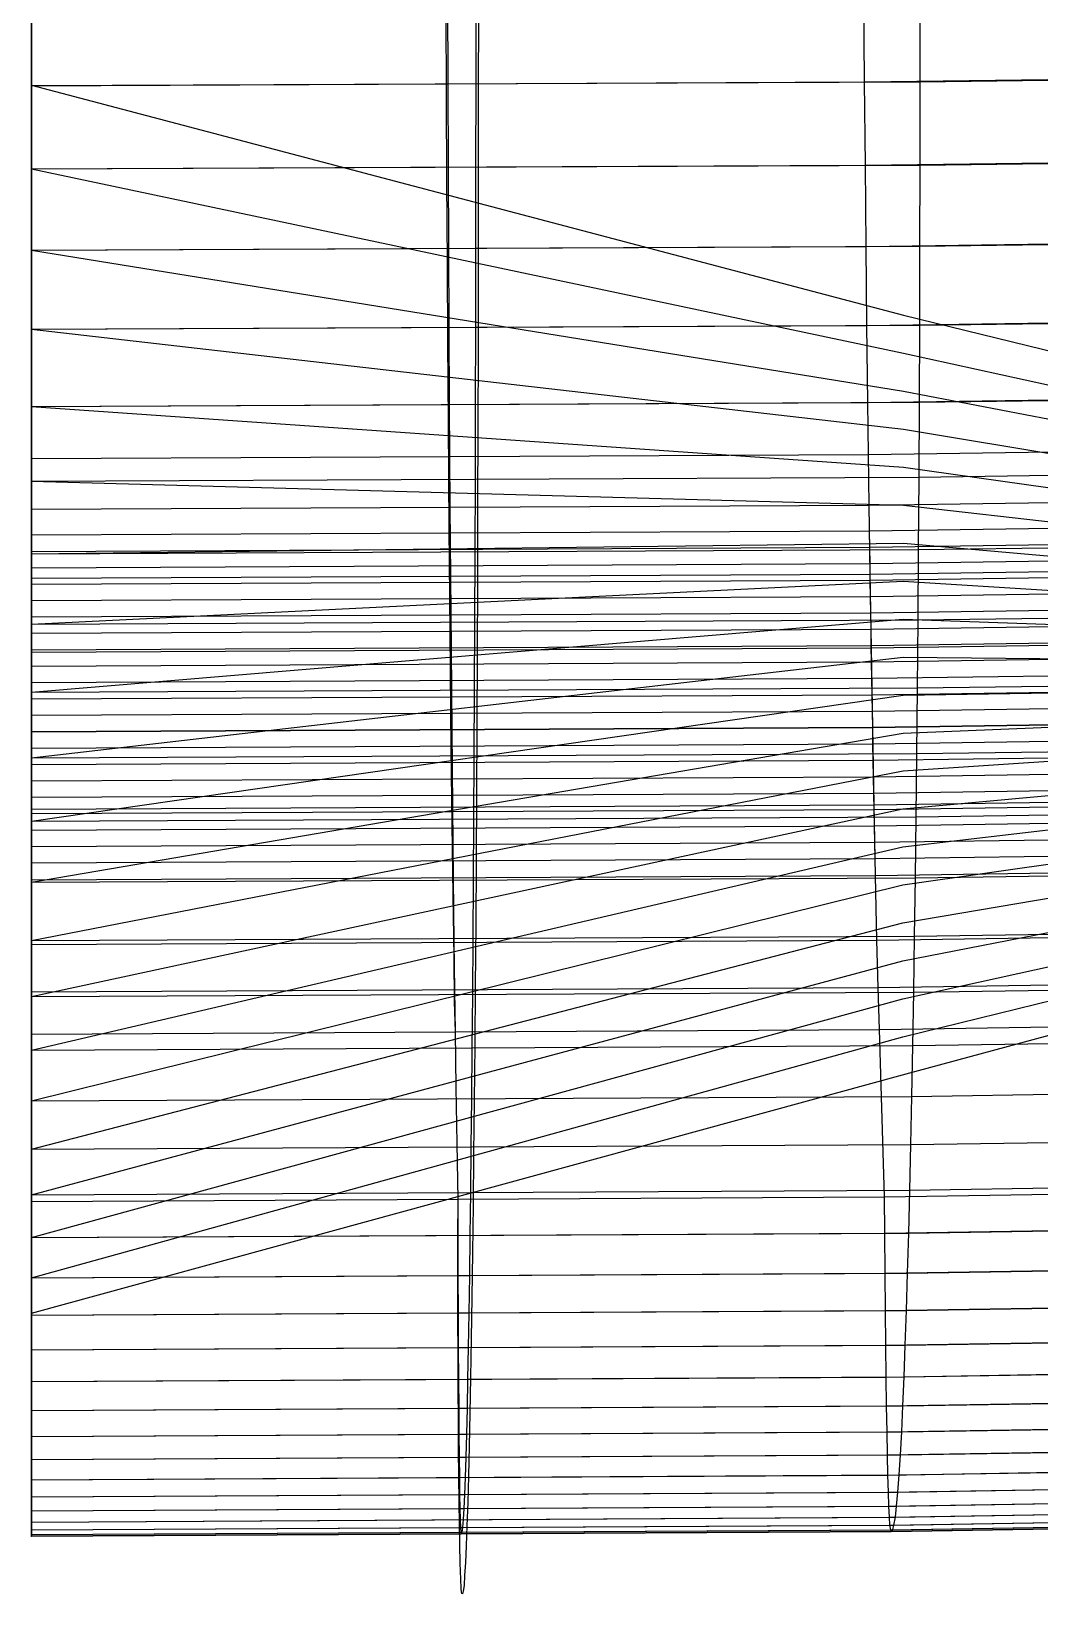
# Model space of a CAD drawing. Extents: x -530 to 530, y -2 to 255.
# Drawn here: x 0.01 to 30.77, y -1.75 to 45.9 of the extents above; entities that cross this region are included whole.
import ezdxf

# ---------------------------------------------------------------- set-up
doc = ezdxf.new("R2010")
doc.units = 0
doc.header["$MEASUREMENT"] = 0
doc.layers.add('default', color=7, linetype='Continuous')

msp = doc.modelspace()

# ---------------------------------------------------------------- linework, layer by layer
at = {"layer": 'default', "color": 5, "linetype": 'Continuous'}
for p, q in [((0.01, 46.847, -24.99), (0.01, 44.246, -24.75)), ((27.119, 46.962, -24.967), (27.118, 44.362, -24.728)), ((0.01, 44.246, -24.75), (27.118, 44.362, -24.728)), ((27.118, 44.362, -24.728), (27.115, 41.824, -24.442)), ((27.118, 44.362, -24.728), (54.334, 44.709, -24.671)), ((-0.01, 44.246, -24.75), (0.01, 44.246, -24.75)), ((0.01, 44.246, -24.75), (-0.01, 44.246, -24.75)), ((0.01, 44.246, -24.75), (0.01, 41.706, -24.464)), ((27.115, 41.824, -24.442), (54.327, 42.176, -24.386)), ((-0.01, 41.706, -24.464), (0.01, 41.706, -24.464)), ((0.01, 41.706, -24.464), (-0.01, 41.706, -24.464)), ((0.01, 41.706, -24.464), (27.115, 41.824, -24.442)), ((0.01, 41.706, -24.464), (0.01, 39.227, -24.129)), ((27.115, 41.824, -24.442), (27.109, 39.347, -24.108)), ((27.109, 39.347, -24.108), (54.317, 39.704, -24.053)), ((-0.01, 39.227, -24.129), (0.01, 39.227, -24.129)), ((0.01, 39.227, -24.129), (-0.01, 39.227, -24.129)), ((0.01, 39.227, -24.129), (27.109, 39.347, -24.108)), ((0.01, 39.227, -24.129), (0.01, 36.814, -23.744)), ((27.109, 39.347, -24.108), (27.102, 36.936, -23.723)), ((27.102, 36.936, -23.723), (54.302, 37.298, -23.669)), ((-0.01, 36.814, -23.744), (0.01, 36.814, -23.744)), ((0.01, 36.814, -23.744), (-0.01, 36.814, -23.744)), ((0.01, 36.814, -23.744), (27.102, 36.936, -23.723)), ((0.01, 36.814, -23.744), (0.01, 34.463, -23.307)), ((27.102, 36.936, -23.723), (27.092, 34.586, -23.287)), ((27.092, 34.586, -23.287), (54.283, 34.954, -23.235)), ((-0.01, 34.463, -23.307), (0.01, 34.463, -23.307)), ((0.01, 34.463, -23.307), (-0.01, 34.463, -23.307)), ((0.01, 34.463, -23.307), (27.092, 34.586, -23.287)), ((0.01, 34.463, -23.307), (0.01, 32.18, -22.822)), ((27.092, 34.586, -23.287), (27.081, 32.305, -22.802)), ((27.081, 32.305, -22.802), (54.259, 32.678, -22.752)), ((-0.01, 32.18, -22.822), (0.01, 32.18, -22.822)), ((0.01, 32.18, -22.822), (-0.01, 32.18, -22.822)), ((0.01, 32.18, -22.822), (27.081, 32.305, -22.802)), ((0.01, 32.18, -22.822), (0.01, 29.967, -22.289)), ((27.081, 32.305, -22.802), (27.067, 30.093, -22.269)), ((0.01, 29.967, -22.289), (27.067, 30.093, -22.269)), ((27.067, 30.093, -22.269), (27.052, 27.948, -21.688)), ((27.067, 30.093, -22.269), (54.232, 30.47, -22.221)), ((-0.01, 29.967, -22.289), (0.01, 29.967, -22.289)), ((0.01, 29.967, -22.289), (-0.01, 29.967, -22.289)), ((0.01, 29.967, -22.289), (0.01, 27.82, -21.707)), ((27.052, 27.948, -21.688), (54.2, 28.329, -21.642)), ((-0.01, 27.82, -21.707), (0.01, 27.82, -21.707)), ((0.01, 27.82, -21.707), (-0.01, 27.82, -21.707)), ((0.01, 27.82, -21.707), (27.052, 27.948, -21.688)), ((0.01, 27.82, -21.707), (0.01, 25.744, -21.076)), ((27.052, 27.948, -21.688), (27.034, 25.873, -21.058)), ((27.034, 25.873, -21.058), (54.164, 26.259, -21.015)), ((-0.01, 25.744, -21.076), (0.01, 25.744, -21.076)), ((0.01, 25.744, -21.076), (-0.01, 25.744, -21.076)), ((0.01, 25.744, -21.076), (27.034, 25.873, -21.058)), ((0.01, 25.744, -21.076), (0.01, 23.74, -20.402)), ((27.034, 25.873, -21.058), (27.015, 23.871, -20.385)), ((0.01, 23.74, -20.402), (27.015, 23.871, -20.385)), ((27.015, 23.871, -20.385), (26.993, 21.939, -19.666)), ((27.015, 23.871, -20.385), (54.125, 24.261, -20.344)), ((-0.01, 23.74, -20.402), (0.01, 23.74, -20.402)), ((0.01, 23.74, -20.402), (-0.01, 23.74, -20.402)), ((0.01, 23.74, -20.402), (0.01, 21.808, -19.682)), ((0.01, 21.808, -19.682), (26.993, 21.939, -19.666)), ((26.993, 21.939, -19.666), (26.97, 20.082, -18.906)), ((26.993, 21.939, -19.666), (54.081, 22.334, -19.628)), ((-0.01, 21.808, -19.682), (0.01, 21.808, -19.682)), ((0.01, 21.808, -19.682), (-0.01, 21.808, -19.682)), ((0.01, 21.808, -19.682), (0.01, 19.949, -18.921)), ((0.01, 19.949, -18.921), (26.97, 20.082, -18.906)), ((26.97, 20.082, -18.906), (26.945, 18.301, -18.108)), ((26.97, 20.082, -18.906), (54.034, 20.48, -18.872)), ((-0.01, 19.949, -18.921), (0.01, 19.949, -18.921)), ((0.01, 19.949, -18.921), (-0.01, 19.949, -18.921)), ((0.01, 19.949, -18.921), (0.01, 18.167, -18.122)), ((26.945, 18.301, -18.108), (53.984, 18.703, -18.077)), ((-0.01, 18.167, -18.122), (0.01, 18.167, -18.122)), ((0.01, 18.167, -18.122), (-0.01, 18.167, -18.122)), ((0.01, 18.167, -18.122), (26.945, 18.301, -18.108)), ((0.01, 18.167, -18.122), (0.01, 16.459, -17.287)), ((26.945, 18.301, -18.108), (26.919, 16.594, -17.275)), ((26.919, 16.594, -17.275), (53.93, 17, -17.247)), ((-0.01, 16.459, -17.287), (0.01, 16.459, -17.287)), ((0.01, 16.459, -17.287), (-0.01, 16.459, -17.287)), ((0.01, 16.459, -17.287), (26.919, 16.594, -17.275)), ((0.01, 16.459, -17.287), (0.01, 14.83, -16.417)), ((26.919, 16.594, -17.275), (26.891, 14.967, -16.405)), ((26.891, 14.967, -16.405), (53.873, 15.375, -16.381)), ((-0.01, 14.83, -16.417), (0.01, 14.83, -16.417)), ((0.01, 14.83, -16.417), (-0.01, 14.83, -16.417)), ((0.01, 14.83, -16.417), (26.891, 14.967, -16.405)), ((0.01, 14.83, -16.417), (0.01, 13.278, -15.516)), ((26.891, 14.967, -16.405), (26.862, 13.415, -15.505)), ((26.862, 13.415, -15.505), (53.813, 13.827, -15.485)), ((0.01, 13.278, -15.516), (26.862, 13.415, -15.505)), ((26.862, 13.415, -15.505), (26.831, 11.946, -14.577)), ((-0.01, 13.278, -15.516), (0.01, 13.278, -15.516)), ((0.01, 13.278, -15.516), (-0.01, 13.278, -15.516)), ((0.01, 13.278, -15.516), (0.01, 11.808, -14.586)), ((0.01, 11.808, -14.586), (26.831, 11.946, -14.577)), ((26.831, 11.946, -14.577), (26.799, 10.555, -13.624)), ((26.831, 11.946, -14.577), (53.751, 12.361, -14.56)), ((-0.01, 11.808, -14.586), (0.01, 11.808, -14.586)), ((0.01, 11.808, -14.586), (-0.01, 11.808, -14.586)), ((0.01, 11.808, -14.586), (0.01, 10.416, -13.632)), ((26.799, 10.555, -13.624), (53.686, 10.973, -13.611)), ((0.01, 10.416, -13.632), (26.799, 10.555, -13.624)), ((26.799, 10.555, -13.624), (26.766, 9.249, -12.647)), ((-0.01, 10.416, -13.632), (0.01, 10.416, -13.632)), ((0.01, 10.416, -13.632), (-0.01, 10.416, -13.632)), ((0.01, 10.416, -13.632), (0.01, 9.109, -12.654)), ((0.01, 9.109, 6.389), (0.01, 10.212, 6.552)), ((26.049, 9.248, 6.369), (26.04, 10.35, 6.532)), ((26.049, 9.248, 6.369), (52.155, 9.664, 6.294)), ((26.766, 9.249, -12.647), (53.619, 9.669, -12.639)), ((-0.01, 9.109, -12.654), (0.01, 9.109, -12.654)), ((0.01, 9.109, -12.654), (-0.01, 9.109, -12.654)), ((-0.01, 9.109, 6.389), (0.01, 9.109, 6.389)), ((0.01, 9.109, 6.389), (-0.01, 9.109, 6.389)), ((0.01, 9.109, -12.654), (26.766, 9.249, -12.647)), ((0.01, 9.109, 6.389), (26.049, 9.248, 6.369)), ((0.01, 9.109, -12.654), (0.01, 7.884, -11.655)), ((0.01, 7.884, 6.215), (0.01, 9.109, 6.389)), ((26.059, 8.023, 6.196), (26.049, 9.248, 6.369)), ((26.766, 9.249, -12.647), (26.732, 8.024, -11.65)), ((26.059, 8.023, 6.196), (52.176, 8.442, 6.121)), ((26.732, 8.024, -11.65), (53.549, 8.447, -11.646)), ((-0.01, 7.884, -11.655), (0.01, 7.884, -11.655)), ((0.01, 7.884, -11.655), (-0.01, 7.884, -11.655)), ((-0.01, 7.884, 6.215), (0.01, 7.884, 6.215)), ((0.01, 7.884, 6.215), (-0.01, 7.884, 6.215)), ((0.01, 7.884, -11.655), (26.732, 8.024, -11.65)), ((0.01, 7.884, 6.215), (26.059, 8.023, 6.196)), ((0.01, 7.884, -11.655), (0.01, 6.742, -10.642)), ((0.01, 6.742, 6.029), (0.01, 7.884, 6.215)), ((26.07, 6.883, 6.01), (26.059, 8.023, 6.196)), ((26.732, 8.024, -11.65), (26.698, 6.884, -10.638)), ((26.07, 6.883, 6.01), (52.197, 7.304, 5.936)), ((26.698, 6.884, -10.638), (53.478, 7.309, -10.638)), ((-0.01, 6.742, -10.642), (0.01, 6.742, -10.642)), ((0.01, 6.742, -10.642), (-0.01, 6.742, -10.642)), ((-0.01, 6.742, 6.029), (0.01, 6.742, 6.029)), ((0.01, 6.742, 6.029), (-0.01, 6.742, 6.029)), ((0.01, 6.742, -10.642), (26.698, 6.884, -10.638)), ((0.01, 6.742, 6.029), (26.07, 6.883, 6.01)), ((0.01, 6.742, -10.642), (0.01, 5.686, -9.616)), ((0.01, 5.686, 5.827), (0.01, 6.742, 6.029)), ((26.08, 5.827, 5.808), (26.07, 6.883, 6.01)), ((26.698, 6.884, -10.638), (26.662, 5.828, -9.613)), ((26.08, 5.827, 5.808), (52.219, 6.25, 5.736)), ((26.662, 5.828, -9.613), (53.406, 6.255, -9.618)), ((0.01, 5.686, -9.616), (26.662, 5.828, -9.613)), ((0.01, 5.686, 5.827), (26.08, 5.827, 5.808)), ((26.092, 4.857, 5.589), (26.08, 5.827, 5.808)), ((26.662, 5.828, -9.613), (26.626, 4.858, -8.573)), ((-0.01, 5.686, -9.616), (0.01, 5.686, -9.616)), ((0.01, 5.686, -9.616), (-0.01, 5.686, -9.616)), ((-0.01, 5.686, 5.827), (0.01, 5.686, 5.827)), ((0.01, 5.686, 5.827), (-0.01, 5.686, 5.827)), ((0.01, 5.686, -9.616), (0.01, 4.715, -8.574)), ((0.01, 4.715, 5.608), (0.01, 5.686, 5.827)), ((26.092, 4.857, 5.589), (52.242, 5.283, 5.518)), ((26.626, 4.858, -8.573), (53.332, 5.287, -8.582)), ((0.01, 4.715, -8.574), (26.626, 4.858, -8.573)), ((0.01, 4.715, 5.608), (26.092, 4.857, 5.589)), ((26.103, 3.977, 5.352), (26.092, 4.857, 5.589)), ((26.626, 4.858, -8.573), (26.589, 3.978, -7.525)), ((-0.01, 4.715, -8.574), (0.01, 4.715, -8.574)), ((0.01, 4.715, -8.574), (-0.01, 4.715, -8.574)), ((-0.01, 4.715, 5.608), (0.01, 4.715, 5.608)), ((0.01, 4.715, 5.608), (-0.01, 4.715, 5.608)), ((0.01, 4.715, -8.574), (0.01, 3.835, -7.525)), ((0.01, 3.835, 5.37), (0.01, 4.715, 5.608)), ((26.103, 3.977, 5.352), (52.266, 4.404, 5.282)), ((26.589, 3.978, -7.525), (53.257, 4.408, -7.538)), ((-0.01, 3.835, -7.525), (0.01, 3.835, -7.525)), ((0.01, 3.835, -7.525), (-0.01, 3.835, -7.525)), ((-0.01, 3.835, 5.37), (0.01, 3.835, 5.37)), ((0.01, 3.835, 5.37), (-0.01, 3.835, 5.37)), ((0.01, 3.835, -7.525), (26.589, 3.978, -7.525)), ((0.01, 3.835, 5.37), (26.103, 3.977, 5.352)), ((0.01, 3.835, -7.525), (0.01, 3.041, -6.468)), ((0.01, 3.041, 5.113), (0.01, 3.835, 5.37)), ((26.115, 3.184, 5.094), (26.103, 3.977, 5.352)), ((26.589, 3.978, -7.525), (26.551, 3.184, -6.47)), ((26.115, 3.184, 5.094), (52.29, 3.613, 5.026)), ((26.551, 3.184, -6.47), (53.18, 3.616, -6.487)), ((-0.01, 3.041, -6.468), (0.01, 3.041, -6.468)), ((0.01, 3.041, -6.468), (-0.01, 3.041, -6.468)), ((-0.01, 3.041, 5.113), (0.01, 3.041, 5.113)), ((0.01, 3.041, 5.113), (-0.01, 3.041, 5.113)), ((0.01, 3.041, -6.468), (26.551, 3.184, -6.47)), ((0.01, 3.041, 5.113), (26.115, 3.184, 5.094)), ((0.01, 3.041, -6.468), (0.01, 2.336, -5.406)), ((0.01, 2.336, 4.832), (0.01, 3.041, 5.113)), ((26.128, 2.479, 4.814), (26.115, 3.184, 5.094)), ((26.128, 2.479, 4.814), (52.316, 2.91, 4.747)), ((26.551, 3.184, -6.47), (26.513, 2.48, -5.409)), ((26.513, 2.48, -5.409), (53.103, 2.913, -5.431)), ((0.01, 2.336, -5.406), (26.513, 2.48, -5.409)), ((0.01, 2.336, 4.832), (26.128, 2.479, 4.814)), ((26.141, 1.867, 4.508), (26.128, 2.479, 4.814)), ((26.513, 2.48, -5.409), (26.475, 1.868, -4.343)), ((-0.01, 2.336, -5.406), (0.01, 2.336, -5.406)), ((0.01, 2.336, -5.406), (-0.01, 2.336, -5.406)), ((-0.01, 2.336, 4.832), (0.01, 2.336, 4.832)), ((0.01, 2.336, 4.832), (-0.01, 2.336, 4.832)), ((0.01, 2.336, -5.406), (0.01, 1.723, -4.339)), ((0.01, 1.723, 4.525), (0.01, 2.336, 4.832)), ((26.141, 1.867, 4.508), (52.343, 2.299, 4.442)), ((26.475, 1.868, -4.343), (53.025, 2.302, -4.37)), ((-0.01, 1.723, -4.339), (0.01, 1.723, -4.339)), ((0.01, 1.723, -4.339), (-0.01, 1.723, -4.339)), ((-0.01, 1.723, 4.525), (0.01, 1.723, 4.525)), ((0.01, 1.723, 4.525), (-0.01, 1.723, 4.525)), ((0.01, 1.723, -4.339), (26.475, 1.868, -4.343)), ((0.01, 1.723, 4.525), (26.141, 1.867, 4.508)), ((0.01, 1.723, -4.339), (0.01, 1.2, -3.274)), ((0.01, 1.2, 4.191), (0.01, 1.723, 4.525)), ((26.155, 1.344, 4.174), (26.141, 1.867, 4.508)), ((26.155, 1.344, 4.174), (52.372, 1.778, 4.11)), ((26.475, 1.868, -4.343), (26.437, 1.345, -3.28)), ((26.437, 1.345, -3.28), (52.946, 1.78, -3.312)), ((-0.01, 1.2, -3.274), (0.01, 1.2, -3.274)), ((0.01, 1.2, -3.274), (-0.01, 1.2, -3.274)), ((-0.01, 1.2, 4.191), (0.01, 1.2, 4.191)), ((0.01, 1.2, 4.191), (-0.01, 1.2, 4.191)), ((0.01, 1.2, -3.274), (26.437, 1.345, -3.28)), ((0.01, 1.2, 4.191), (26.155, 1.344, 4.174)), ((0.01, 1.2, -3.274), (0.01, 0.771, -2.189)), ((0.01, 0.771, 3.828), (0.01, 1.2, 4.191)), ((26.17, 0.916, 3.812), (26.155, 1.344, 4.174)), ((26.17, 0.916, 3.812), (52.403, 1.35, 3.749)), ((26.186, 0.579, 3.422), (52.435, 1.014, 3.361)), ((26.36, 0.579, -1.177), (52.789, 1.016, -1.218)), ((26.397, 0.916, -2.197), (52.865, 1.352, -2.233)), ((26.437, 1.345, -3.28), (26.397, 0.916, -2.197)), ((-0.01, 0.771, -2.189), (0.01, 0.771, -2.189)), ((0.01, 0.771, -2.189), (-0.01, 0.771, -2.189)), ((-0.01, 0.771, 3.828), (0.01, 0.771, 3.828)), ((0.01, 0.771, 3.828), (-0.01, 0.771, 3.828)), ((0.01, 0.771, -2.189), (26.397, 0.916, -2.197)), ((0.01, 0.771, 3.828), (26.17, 0.916, 3.812)), ((0.01, 0.771, -2.189), (0.01, 0.434, -1.168)), ((0.01, 0.434, 3.438), (0.01, 0.771, 3.828)), ((0.01, 0.434, -1.168), (26.36, 0.579, -1.177)), ((0.01, 0.434, 3.438), (26.186, 0.579, 3.422)), ((26.186, 0.579, 3.422), (26.17, 0.916, 3.812)), ((26.203, 0.339, 2.996), (26.186, 0.579, 3.422)), ((26.203, 0.339, 2.996), (52.469, 0.775, 2.937)), ((26.227, 0.194, 2.354), (52.519, 0.63, 2.298)), ((26.239, 0.145, 2.056), (52.543, 0.582, 2.001)), ((26.26, 0.155, 1.507), (52.585, 0.592, 1.455)), ((26.281, 0.194, 0.926), (52.629, 0.631, 0.876)), ((26.316, 0.339, -0.007), (52.7, 0.776, -0.053)), ((26.36, 0.579, -1.177), (26.316, 0.339, -0.007)), ((26.397, 0.916, -2.197), (26.36, 0.579, -1.177)), ((-0.01, 0.434, -1.168), (0.01, 0.434, -1.168)), ((0.01, 0.434, -1.168), (-0.01, 0.434, -1.168)), ((-0.01, 0.434, 3.438), (0.01, 0.434, 3.438)), ((0.01, 0.434, 3.438), (-0.01, 0.434, 3.438)), ((-0.01, 0.194, 0.004), (0.01, 0.194, 0.004)), ((0.01, 0.194, 0.004), (-0.01, 0.194, 0.004)), ((-0.01, 0.194, 3.011), (0.01, 0.194, 3.011)), ((0.01, 0.194, 3.011), (-0.01, 0.194, 3.011)), ((-0.01, 0.049, 0.938), (0.01, 0.049, 0.938)), ((0.01, 0.049, 0.938), (-0.01, 0.049, 0.938)), ((-0.01, 0.049, 2.368), (0.01, 0.049, 2.368)), ((0.01, 0.049, 2.368), (-0.01, 0.049, 2.368)), ((-0.01, 0.01, 1.52), (0.01, 0.01, 1.52)), ((0.01, 0.01, 1.52), (-0.01, 0.01, 1.52)), ((-0.01, 0, 2.069), (0.01, 0, 2.069)), ((0.01, 0, 2.069), (-0.01, 0, 2.069)), ((0.01, 0.434, -1.168), (0.01, 0.194, 0.004)), ((0.01, 0.194, 3.011), (0.01, 0.434, 3.438)), ((0.01, 0.194, 0.004), (26.316, 0.339, -0.007)), ((0.01, 0.194, 3.011), (26.203, 0.339, 2.996)), ((0.01, 0.194, 0.004), (0.01, 0.049, 0.938)), ((0.01, 0.049, 2.368), (0.01, 0.194, 3.011)), ((0.01, 0.049, 0.938), (26.281, 0.194, 0.926)), ((0.01, 0.049, 2.368), (26.227, 0.194, 2.354)), ((0.01, 0.01, 1.52), (26.26, 0.155, 1.507)), ((0.01, 0, 2.069), (26.239, 0.145, 2.056)), ((0.01, 0.049, 0.938), (0.01, 0.01, 1.52)), ((0.01, 0, 2.069), (0.01, 0.049, 2.368)), ((0.01, 0.01, 1.52), (0.01, 0, 2.069)), ((26.227, 0.194, 2.354), (26.203, 0.339, 2.996)), ((26.239, 0.145, 2.056), (26.227, 0.194, 2.354)), ((26.26, 0.155, 1.507), (26.239, 0.145, 2.056)), ((26.281, 0.194, 0.926), (26.26, 0.155, 1.507)), ((26.316, 0.339, -0.007), (26.281, 0.194, 0.926))]:
    msp.add_line(p, q, dxfattribs=at)
at = {"layer": 'default', "color": 3, "linetype": 'Continuous'}
for p, q in [((0.01, 44.243, 20.025), (0.01, 46.845, 20.39)), ((25.431, 44.357, 19.984), (25.41, 46.956, 20.348)), ((0.01, 44.243, 20.025), (25.431, 44.357, 19.984)), ((25.431, 44.357, 19.984), (50.893, 44.693, 19.844)), ((25.454, 41.818, 19.589), (25.431, 44.357, 19.984)), ((-0.01, 44.243, 20.025), (0.01, 44.243, 20.025)), ((0.01, 44.243, 20.025), (-0.01, 44.243, 20.025)), ((0.01, 41.703, 19.629), (0.01, 44.243, 20.025)), ((25.454, 41.818, 19.589), (50.939, 42.161, 19.451)), ((-0.01, 41.703, 19.629), (0.01, 41.703, 19.629)), ((0.01, 41.703, 19.629), (-0.01, 41.703, 19.629)), ((0.01, 41.703, 19.629), (25.454, 41.818, 19.589)), ((0.01, 39.224, 19.205), (0.01, 41.703, 19.629)), ((25.477, 39.341, 19.166), (25.454, 41.818, 19.589)), ((25.477, 39.341, 19.166), (50.987, 39.689, 19.03)), ((-0.01, 39.224, 19.205), (0.01, 39.224, 19.205)), ((0.01, 39.224, 19.205), (-0.01, 39.224, 19.205)), ((0.01, 39.224, 19.205), (25.477, 39.341, 19.166)), ((0.01, 36.812, 18.756), (0.01, 39.224, 19.205)), ((25.501, 36.93, 18.717), (25.477, 39.341, 19.166)), ((25.501, 36.93, 18.717), (51.036, 37.283, 18.584)), ((-0.01, 36.812, 18.756), (0.01, 36.812, 18.756)), ((0.01, 36.812, 18.756), (-0.01, 36.812, 18.756)), ((0.01, 36.812, 18.756), (25.501, 36.93, 18.717)), ((0.01, 34.46, 18.278), (0.01, 36.812, 18.756)), ((25.526, 34.58, 18.241), (25.501, 36.93, 18.717)), ((25.526, 34.58, 18.241), (51.087, 34.939, 18.11)), ((-0.01, 34.46, 18.278), (0.01, 34.46, 18.278)), ((0.01, 34.46, 18.278), (-0.01, 34.46, 18.278)), ((0.01, 34.46, 18.278), (25.526, 34.58, 18.241)), ((0.01, 32.877, 17.854), (0.01, 34.46, 18.278)), ((25.547, 32.999, 17.817), (25.526, 34.58, 18.241)), ((25.547, 32.999, 17.817), (51.129, 33.361, 17.688)), ((0.01, 32.877, 17.854), (25.547, 32.999, 17.817)), ((25.569, 31.453, 17.343), (25.547, 32.999, 17.817)), ((-0.01, 32.877, 17.854), (0.01, 32.877, 17.854)), ((0.01, 32.877, 17.854), (-0.01, 32.877, 17.854)), ((0.01, 31.33, 17.38), (0.01, 32.877, 17.854)), ((25.569, 31.453, 17.343), (51.175, 31.818, 17.217)), ((-0.01, 31.33, 17.38), (0.01, 31.33, 17.38)), ((0.01, 31.33, 17.38), (-0.01, 31.33, 17.38)), ((0.01, 31.33, 17.38), (25.569, 31.453, 17.343)), ((0.01, 29.22, 16.705), (0.01, 31.33, 17.38)), ((25.601, 29.344, 16.67), (25.569, 31.453, 17.343)), ((25.601, 29.344, 16.67), (51.24, 29.714, 16.546)), ((-0.01, 29.22, 16.705), (0.01, 29.22, 16.705)), ((0.01, 29.22, 16.705), (-0.01, 29.22, 16.705)), ((0.01, 29.22, 16.705), (25.601, 29.344, 16.67)), ((0.01, 26.97, 15.945), (0.01, 29.22, 16.705)), ((25.636, 27.095, 15.911), (25.601, 29.344, 16.67)), ((25.636, 27.095, 15.911), (51.312, 27.47, 15.791)), ((-0.01, 26.97, 15.945), (0.01, 26.97, 15.945)), ((0.01, 26.97, 15.945), (-0.01, 26.97, 15.945)), ((0.01, 26.97, 15.945), (25.636, 27.095, 15.911)), ((0.01, 24.548, 15.054), (0.01, 26.97, 15.945)), ((25.677, 24.675, 15.021), (25.636, 27.095, 15.911)), ((25.677, 24.675, 15.021), (51.395, 25.056, 14.906)), ((-0.01, 24.548, 15.054), (0.01, 24.548, 15.054)), ((0.01, 24.548, 15.054), (-0.01, 24.548, 15.054)), ((0.01, 24.548, 15.054), (25.677, 24.675, 15.021)), ((0.01, 22.178, 14.117), (0.01, 24.548, 15.054)), ((25.719, 22.307, 14.086), (25.677, 24.675, 15.021)), ((25.719, 22.307, 14.086), (51.482, 22.693, 13.974)), ((-0.01, 22.178, 14.117), (0.01, 22.178, 14.117)), ((0.01, 22.178, 14.117), (-0.01, 22.178, 14.117)), ((0.01, 22.178, 14.117), (25.719, 22.307, 14.086)), ((0.01, 20.02, 13.19), (0.01, 22.178, 14.117)), ((25.761, 20.15, 13.16), (25.719, 22.307, 14.086)), ((25.761, 20.15, 13.16), (51.566, 20.541, 13.054)), ((-0.01, 20.02, 13.19), (0.01, 20.02, 13.19)), ((0.01, 20.02, 13.19), (-0.01, 20.02, 13.19)), ((0.01, 20.02, 13.19), (25.761, 20.15, 13.16)), ((0.01, 18.052, 12.154), (0.01, 20.02, 13.19)), ((25.806, 18.184, 12.125), (25.761, 20.15, 13.16)), ((0.01, 18.052, 12.154), (25.806, 18.184, 12.125)), ((25.806, 18.184, 12.125), (51.658, 18.579, 12.023)), ((25.846, 16.733, 11.156), (25.806, 18.184, 12.125)), ((-0.01, 18.052, 12.154), (0.01, 18.052, 12.154)), ((0.01, 18.052, 12.154), (-0.01, 18.052, 12.154)), ((0.01, 16.6, 11.183), (0.01, 18.052, 12.154)), ((0.01, 16.6, 11.183), (25.846, 16.733, 11.156)), ((25.846, 16.733, 11.156), (51.741, 17.131, 11.059)), ((25.886, 15.452, 10.213), (25.846, 16.733, 11.156)), ((-0.01, 16.6, 11.183), (0.01, 16.6, 11.183)), ((0.01, 16.6, 11.183), (-0.01, 16.6, 11.183)), ((0.01, 15.318, 10.239), (0.01, 16.6, 11.183)), ((25.886, 15.452, 10.213), (51.821, 15.854, 10.12)), ((-0.01, 15.318, 10.239), (0.01, 15.318, 10.239)), ((0.01, 15.318, 10.239), (-0.01, 15.318, 10.239)), ((0.01, 15.318, 10.239), (25.886, 15.452, 10.213))]:
    msp.add_line(p, q, dxfattribs=at)
at = {"layer": 'default', "color": 7, "linetype": 'Continuous'}
for p, q in [((12.721, 44.3, 20.004), (12.71, 46.901, 20.369)), ((13.565, 46.905, -24.979), (13.564, 44.304, -24.739)), ((12.732, 41.761, 19.609), (12.721, 44.3, 20.004)), ((13.564, 44.304, -24.739), (13.562, 41.765, -24.453)), ((12.744, 39.283, 19.185), (12.732, 41.761, 19.609)), ((13.562, 41.765, -24.453), (13.56, 39.287, -24.119)), ((12.756, 36.871, 18.736), (12.744, 39.283, 19.185)), ((13.56, 39.287, -24.119), (13.556, 36.875, -23.733)), ((12.768, 34.52, 18.259), (12.756, 36.871, 18.736)), ((13.556, 36.875, -23.733), (13.551, 34.524, -23.297)), ((12.779, 32.938, 17.836), (12.768, 34.52, 18.259)), ((13.551, 34.524, -23.297), (13.546, 32.243, -22.812)), ((12.79, 31.392, 17.361), (12.779, 32.938, 17.836)), ((13.546, 32.243, -22.812), (13.539, 30.03, -22.279)), ((12.806, 29.282, 16.687), (12.79, 31.392, 17.361)), ((13.539, 30.03, -22.279), (13.531, 27.884, -21.697)), ((12.823, 27.033, 15.928), (12.806, 29.282, 16.687)), ((13.531, 27.884, -21.697), (13.522, 25.809, -21.067)), ((12.844, 24.611, 15.038), (12.823, 27.033, 15.928)), ((13.522, 25.809, -21.067), (13.513, 23.805, -20.394)), ((12.865, 22.242, 14.101), (12.844, 24.611, 15.038)), ((13.513, 23.805, -20.394), (13.502, 21.874, -19.674)), ((12.885, 20.085, 13.175), (12.865, 22.242, 14.101)), ((13.502, 21.874, -19.674), (13.49, 20.016, -18.914)), ((12.908, 18.118, 12.139), (12.885, 20.085, 13.175)), ((13.49, 20.016, -18.914), (13.478, 18.234, -18.115)), ((12.928, 16.666, 11.17), (12.908, 18.118, 12.139)), ((13.478, 18.234, -18.115), (13.465, 16.527, -17.281)), ((12.948, 15.385, 10.226), (12.928, 16.666, 11.17)), ((13.465, 16.527, -17.281), (13.451, 14.898, -16.411)), ((12.974, 13.684, 8.998), (12.948, 15.385, 10.226)), ((13.451, 14.898, -16.411), (13.436, 13.347, -15.51)), ((12.999, 11.982, 7.77), (12.974, 13.684, 8.998)), ((13.436, 13.347, -15.51), (13.421, 11.877, -14.582)), ((13.025, 10.281, 6.542), (12.999, 11.982, 7.77)), ((13.421, 11.877, -14.582), (13.405, 10.486, -13.628)), ((13.405, 10.486, -13.628), (13.388, 9.179, -12.65)), ((13.03, 9.178, 6.379), (13.025, 10.281, 6.542)), ((13.035, 7.953, 6.206), (13.03, 9.178, 6.379)), ((13.388, 9.179, -12.65), (13.371, 7.954, -11.653)), ((13.04, 6.813, 6.019), (13.035, 7.953, 6.206)), ((13.371, 7.954, -11.653), (13.354, 6.813, -10.64)), ((13.045, 5.756, 5.818), (13.04, 6.813, 6.019)), ((13.354, 6.813, -10.64), (13.336, 5.757, -9.614)), ((13.051, 4.786, 5.598), (13.045, 5.756, 5.818)), ((13.336, 5.757, -9.614), (13.318, 4.787, -8.574)), ((13.057, 3.906, 5.361), (13.051, 4.786, 5.598)), ((13.318, 4.787, -8.574), (13.3, 3.906, -7.525)), ((13.063, 3.112, 5.104), (13.057, 3.906, 5.361)), ((13.3, 3.906, -7.525), (13.281, 3.113, -6.469)), ((13.069, 2.408, 4.823), (13.063, 3.112, 5.104)), ((13.281, 3.113, -6.469), (13.262, 2.408, -5.407)), ((13.076, 1.795, 4.517), (13.069, 2.408, 4.823)), ((13.262, 2.408, -5.407), (13.243, 1.796, -4.341)), ((13.083, 1.272, 4.183), (13.076, 1.795, 4.517)), ((13.243, 1.796, -4.341), (13.223, 1.272, -3.277)), ((13.09, 0.843, 3.82), (13.083, 1.272, 4.183)), ((13.223, 1.272, -3.277), (13.204, 0.844, -2.193)), ((13.098, 0.506, 3.43), (13.09, 0.843, 3.82)), ((13.107, 0.267, 3.004), (13.098, 0.506, 3.43)), ((13.185, 0.507, -1.172), (13.163, 0.267, -0.001)), ((13.204, 0.844, -2.193), (13.185, 0.507, -1.172)), ((13.119, 0.121, 2.361), (13.107, 0.267, 3.004)), ((13.125, 0.073, 2.063), (13.119, 0.121, 2.361)), ((13.135, 0.082, 1.514), (13.125, 0.073, 2.063)), ((13.146, 0.121, 0.932), (13.135, 0.082, 1.514)), ((13.163, 0.267, -0.001), (13.146, 0.121, 0.932))]:
    msp.add_line(p, q, dxfattribs=at)
at = {"layer": 'default', "color": 4, "linetype": 'Continuous'}
for p, q in [((12.676, 43.901, 22.701), (12.663, 46.527, 23.158)), ((13.646, 46.602, -28.689), (13.644, 43.928, -28.419)), ((0.01, 44.258, -24.751), (26.621, 37.247, -11.008)), ((12.689, 41.335, 22.213), (12.676, 43.901, 22.701)), ((13.644, 43.928, -28.419), (13.642, 41.312, -28.113)), ((0.01, 41.706, -24.464), (26.62, 36.088, -10.876)), ((12.702, 38.833, 21.704), (12.689, 41.335, 22.213)), ((13.642, 41.312, -28.113), (13.64, 38.753, -27.745)), ((0.01, 39.227, -24.129), (26.618, 34.929, -10.743)), ((12.716, 36.403, 21.142), (12.702, 38.833, 21.704)), ((13.64, 38.753, -27.745), (13.636, 36.256, -27.323)), ((0.01, 36.814, -23.744), (26.617, 33.77, -10.61)), ((12.74, 34.001, 20.527), (12.716, 36.403, 21.142)), ((13.636, 36.256, -27.323), (13.63, 33.818, -26.848)), ((0.01, 34.463, -23.307), (26.615, 32.611, -10.478)), ((12.746, 32.322, 19.98), (12.74, 34.001, 20.527)), ((13.63, 33.818, -26.848), (13.624, 31.448, -26.322)), ((0.01, 32.18, -22.822), (26.614, 31.453, -10.345)), ((12.755, 30.752, 19.397), (12.746, 32.322, 19.98)), ((13.624, 31.448, -26.322), (13.617, 29.144, -25.744)), ((12.775, 28.657, 18.587), (12.755, 30.752, 19.397)), ((0.01, 29.967, -22.289), (26.612, 30.294, -10.212)), ((0.01, 27.82, -21.707), (26.611, 29.135, -10.08)), ((13.617, 29.144, -25.744), (13.609, 26.902, -25.114)), ((12.798, 26.42, 17.66), (12.775, 28.657, 18.587)), ((0.01, 25.744, -21.076), (26.609, 27.976, -9.947)), ((0.01, 23.74, -20.402), (26.607, 26.817, -9.814)), ((13.609, 26.902, -25.114), (13.598, 24.732, -24.433)), ((12.821, 24.026, 16.574), (12.798, 26.42, 17.66)), ((0.01, 21.808, -19.682), (26.606, 25.658, -9.682)), ((0.01, 19.949, -18.921), (26.604, 24.499, -9.549)), ((13.598, 24.732, -24.433), (13.589, 22.633, -23.705)), ((12.846, 21.697, 15.427), (12.821, 24.026, 16.574)), ((0.01, 18.167, -18.122), (26.603, 23.341, -9.416)), ((13.589, 22.633, -23.705), (13.576, 20.603, -22.928)), ((0.01, 16.459, -17.287), (26.601, 22.182, -9.284)), ((12.877, 19.569, 14.26), (12.846, 21.697, 15.427)), ((0.01, 14.83, -16.417), (26.6, 21.023, -9.151)), ((13.576, 20.603, -22.928), (13.564, 18.644, -22.116)), ((0.01, 13.278, -15.516), (26.598, 19.864, -9.018)), ((12.903, 17.648, 12.941), (12.877, 19.569, 14.26)), ((0.01, 11.808, -14.586), (26.596, 18.705, -8.886)), ((13.564, 18.644, -22.116), (13.55, 16.78, -21.222)), ((12.921, 16.297, 11.698), (12.903, 17.648, 12.941)), ((0.01, 10.416, -13.632), (26.595, 17.546, -8.753)), ((13.55, 16.78, -21.222), (13.535, 14.992, -20.284)), ((0.01, 9.109, -12.654), (26.593, 16.388, -8.62)), ((12.948, 15.385, 10.226), (12.921, 16.297, 11.698)), ((12.974, 13.684, 8.998), (12.948, 15.385, 10.226)), ((0.01, 7.884, -11.655), (26.592, 15.229, -8.488)), ((13.535, 14.992, -20.284), (13.518, 13.285, -19.308)), ((0.01, 6.802, -10.695), (26.59, 14.07, -8.355)), ((12.999, 11.982, 7.77), (12.974, 13.684, 8.998)), ((13.518, 13.285, -19.308), (13.502, 11.653, -18.308)), ((13.025, 10.281, 6.542), (12.999, 11.982, 7.77)), ((13.502, 11.653, -18.308), (13.484, 10.108, -17.268)), ((13.02, 9.101, 6.912), (13.025, 10.281, 6.542)), ((13.484, 10.108, -17.268), (13.467, 8.647, -16.195)), ((13.022, 7.837, 6.972), (13.02, 9.101, 6.912)), ((13.467, 8.647, -16.195), (13.447, 7.293, -15.068)), ((13.024, 6.649, 6.946), (13.022, 7.837, 6.972)), ((13.447, 7.293, -15.068), (13.427, 6.021, -13.927)), ((13.028, 5.537, 6.871), (13.024, 6.649, 6.946)), ((13.427, 6.021, -13.927), (13.407, 4.844, -12.762)), ((13.032, 4.502, 6.75), (13.028, 5.537, 6.871)), ((13.407, 4.844, -12.762), (13.386, 3.753, -11.578)), ((13.037, 3.543, 6.589), (13.032, 4.502, 6.75)), ((13.043, 2.652, 6.384), (13.037, 3.543, 6.589)), ((13.386, 3.753, -11.578), (13.365, 2.746, -10.38)), ((13.05, 1.826, 6.129), (13.043, 2.652, 6.384)), ((13.365, 2.746, -10.38), (13.343, 1.842, -9.166)), ((13.058, 1.063, 5.814), (13.05, 1.826, 6.129)), ((13.343, 1.842, -9.166), (13.321, 1.03, -7.941)), ((13.067, 0.361, 5.427), (13.058, 1.063, 5.814)), ((13.321, 1.03, -7.941), (13.299, 0.32, -6.699)), ((13.077, -0.266, 4.949), (13.067, 0.361, 5.427)), ((13.299, 0.32, -6.699), (13.276, -0.294, -5.454)), ((13.091, -0.82, 4.367), (13.077, -0.266, 4.949)), ((13.276, -0.294, -5.454), (13.255, -0.805, -4.197)), ((13.112, -1.31, 3.572), (13.091, -0.82, 4.367)), ((13.255, -0.805, -4.197), (13.228, -1.199, -2.936)), ((13.117, -1.589, 2.713), (13.112, -1.31, 3.572)), ((13.228, -1.199, -2.936), (13.212, -1.505, -1.702)), ((13.132, -1.702, 2.144), (13.117, -1.589, 2.713)), ((13.142, -1.748, 1.435), (13.132, -1.702, 2.144)), ((13.159, -1.754, 0.704), (13.142, -1.748, 1.435)), ((13.178, -1.68, -0.358), (13.159, -1.754, 0.704)), ((13.212, -1.505, -1.702), (13.178, -1.68, -0.358))]:
    msp.add_line(p, q, dxfattribs=at)
at = {"layer": 'default', "color": 30, "linetype": 'Continuous'}
for p, q in [((26.621, 37.247, -11.008), (51.194, 31.208, 17.022)), ((26.62, 36.088, -10.876), (51.212, 30.69, 16.831)), ((26.618, 34.929, -10.743), (51.23, 30.173, 16.639)), ((26.617, 33.77, -10.61), (51.248, 29.656, 16.448)), ((26.615, 32.611, -10.478), (51.266, 29.139, 16.256)), ((26.614, 31.453, -10.345), (51.284, 28.621, 16.064)), ((26.612, 30.294, -10.212), (51.302, 28.104, 15.873)), ((26.611, 29.135, -10.08), (51.32, 27.587, 15.681)), ((26.609, 27.976, -9.947), (51.338, 27.069, 15.49)), ((26.607, 26.817, -9.814), (51.356, 26.552, 15.298)), ((26.606, 25.658, -9.682), (51.374, 26.035, 15.107)), ((26.604, 24.499, -9.549), (51.392, 25.518, 14.915)), ((26.603, 23.341, -9.416), (51.41, 25, 14.724)), ((26.601, 22.182, -9.284), (51.428, 24.483, 14.532)), ((26.6, 21.023, -9.151), (51.446, 23.966, 14.341)), ((26.598, 19.864, -9.018), (51.463, 23.448, 14.149)), ((26.596, 18.705, -8.886), (51.481, 22.931, 13.957)), ((26.595, 17.546, -8.753), (51.499, 22.414, 13.766)), ((26.593, 16.388, -8.62), (51.517, 21.897, 13.574)), ((26.592, 15.229, -8.488), (51.535, 21.379, 13.383)), ((26.59, 14.07, -8.355), (51.553, 20.862, 13.191))]:
    msp.add_line(p, q, dxfattribs=at)
at = {"layer": 'default', "color": 2, "linetype": 'Continuous'}
for p, q in [((51.199, 31.034, 16.967), (25.581, 30.656, 17.089)), ((25.581, 30.656, 17.089), (0.01, 30.53, 17.124)), ((0.01, 30.03, 16.964), (0.01, 30.53, 17.124)), ((25.589, 30.156, 16.929), (25.581, 30.656, 17.089)), ((51.215, 30.534, 16.808), (25.589, 30.156, 16.929)), ((25.589, 30.156, 16.929), (0.01, 30.03, 16.964)), ((0.01, 29.53, 16.804), (0.01, 30.03, 16.964)), ((25.589, 30.156, 16.929), (25.581, 30.156, 17.089)), ((25.596, 29.656, 16.769), (25.589, 30.156, 16.929)), ((51.23, 30.034, 16.648), (25.596, 29.656, 16.769)), ((25.596, 29.656, 16.769), (0.01, 29.53, 16.804)), ((25.596, 29.656, 16.769), (25.589, 29.656, 16.929)), ((25.604, 29.156, 16.606), (25.596, 29.656, 16.769)), ((0.01, 29.03, 16.641), (0.01, 29.53, 16.804)), ((25.604, 29.156, 16.606), (0.01, 29.03, 16.641)), ((25.604, 29.156, 16.606), (25.596, 29.156, 16.769)), ((51.246, 29.534, 16.486), (25.604, 29.156, 16.606)), ((25.612, 28.656, 16.438), (25.604, 29.156, 16.606)), ((0.01, 28.53, 16.472), (0.01, 29.03, 16.641)), ((25.612, 28.656, 16.438), (0.01, 28.53, 16.472)), ((25.612, 28.656, 16.438), (25.604, 28.656, 16.606)), ((51.262, 29.034, 16.318), (25.612, 28.656, 16.438)), ((25.62, 28.156, 16.269), (25.612, 28.656, 16.438)), ((0.01, 28.03, 16.303), (0.01, 28.53, 16.472)), ((25.62, 28.156, 16.269), (0.01, 28.03, 16.303)), ((25.62, 28.156, 16.269), (25.612, 28.156, 16.438)), ((51.278, 28.535, 16.149), (25.62, 28.156, 16.269)), ((25.627, 27.656, 16.1), (25.62, 28.156, 16.269)), ((0.01, 27.53, 16.134), (0.01, 28.03, 16.303)), ((25.627, 27.656, 16.1), (0.01, 27.53, 16.134)), ((25.627, 27.656, 16.1), (25.62, 27.656, 16.269)), ((51.294, 28.035, 15.981), (25.627, 27.656, 16.1)), ((25.635, 27.156, 15.931), (25.627, 27.656, 16.1)), ((0.01, 27.03, 15.965), (0.01, 27.53, 16.134)), ((51.31, 27.535, 15.813), (25.635, 27.156, 15.931)), ((25.635, 27.156, 15.931), (0.01, 27.03, 15.965)), ((0.01, 26.53, 15.783), (0.01, 27.03, 15.965)), ((25.635, 27.156, 15.931), (25.627, 27.156, 16.1)), ((25.644, 26.656, 15.749), (25.635, 27.156, 15.931)), ((51.327, 27.035, 15.631), (25.644, 26.656, 15.749)), ((25.644, 26.656, 15.749), (0.01, 26.53, 15.783)), ((0.01, 26.03, 15.599), (0.01, 26.53, 15.783)), ((25.644, 26.656, 15.749), (25.635, 26.656, 15.931)), ((25.652, 26.157, 15.566), (25.644, 26.656, 15.749)), ((51.344, 26.535, 15.448), (25.652, 26.157, 15.566)), ((25.652, 26.157, 15.566), (0.01, 26.03, 15.599)), ((0.01, 25.53, 15.415), (0.01, 26.03, 15.599)), ((25.652, 26.157, 15.566), (25.644, 26.157, 15.749)), ((25.661, 25.657, 15.382), (25.652, 26.157, 15.566)), ((51.361, 26.035, 15.265), (25.661, 25.657, 15.382)), ((25.661, 25.657, 15.382), (0.01, 25.53, 15.415)), ((0.01, 25.03, 15.231), (0.01, 25.53, 15.415)), ((25.661, 25.657, 15.382), (25.652, 25.657, 15.566)), ((25.669, 25.157, 15.198), (25.661, 25.657, 15.382)), ((51.379, 25.535, 15.082), (25.669, 25.157, 15.198)), ((25.669, 25.157, 15.198), (0.01, 25.03, 15.231)), ((0.01, 24.53, 15.047), (0.01, 25.03, 15.231)), ((25.669, 25.157, 15.198), (25.661, 25.157, 15.382)), ((25.677, 24.657, 15.014), (25.669, 25.157, 15.198)), ((51.396, 25.035, 14.898), (25.677, 24.657, 15.014)), ((25.677, 24.657, 15.014), (0.01, 24.53, 15.047)), ((0.01, 24.03, 14.849), (0.01, 24.53, 15.047)), ((25.677, 24.657, 15.014), (25.669, 24.657, 15.198)), ((25.686, 24.157, 14.816), (25.677, 24.657, 15.014)), ((51.414, 24.535, 14.701), (25.686, 24.157, 14.816)), ((25.686, 24.157, 14.816), (0.01, 24.03, 14.849)), ((0.01, 23.53, 14.652), (0.01, 24.03, 14.849)), ((25.686, 24.157, 14.816), (25.677, 24.157, 15.014)), ((25.695, 23.657, 14.619), (25.686, 24.157, 14.816)), ((51.432, 24.035, 14.504), (25.695, 23.657, 14.619)), ((25.695, 23.657, 14.619), (0.01, 23.53, 14.652)), ((0.01, 23.03, 14.454), (0.01, 23.53, 14.652)), ((25.695, 23.657, 14.619), (25.686, 23.657, 14.816)), ((25.704, 23.157, 14.421), (25.695, 23.657, 14.619)), ((51.451, 23.535, 14.307), (25.704, 23.157, 14.421)), ((25.704, 23.157, 14.421), (0.01, 23.03, 14.454)), ((0.01, 22.53, 14.256), (0.01, 23.03, 14.454)), ((25.704, 23.157, 14.421), (25.695, 23.157, 14.619)), ((25.713, 22.657, 14.224), (25.704, 23.157, 14.421)), ((51.469, 23.035, 14.109), (25.713, 22.657, 14.224)), ((25.713, 22.657, 14.224), (0.01, 22.53, 14.256)), ((0.01, 22.03, 14.053), (0.01, 22.53, 14.256)), ((25.713, 22.657, 14.224), (25.704, 22.657, 14.421)), ((25.722, 22.157, 14.021), (25.713, 22.657, 14.224)), ((51.488, 22.535, 13.907), (25.722, 22.157, 14.021)), ((25.722, 22.157, 14.021), (0.01, 22.03, 14.053)), ((0.01, 21.53, 13.839), (0.01, 22.03, 14.053)), ((25.722, 22.157, 14.021), (25.713, 22.157, 14.224)), ((25.732, 21.657, 13.807), (25.722, 22.157, 14.021)), ((51.507, 22.035, 13.693), (25.732, 21.657, 13.807)), ((25.732, 21.657, 13.807), (0.01, 21.53, 13.839)), ((0.01, 21.03, 13.624), (0.01, 21.53, 13.839)), ((25.732, 21.657, 13.807), (25.722, 21.657, 14.021)), ((25.741, 21.157, 13.592), (25.732, 21.657, 13.807)), ((51.527, 21.535, 13.479), (25.741, 21.157, 13.592)), ((25.741, 21.157, 13.592), (0.01, 21.03, 13.624)), ((0.01, 20.53, 13.41), (0.01, 21.03, 13.624)), ((25.741, 21.157, 13.592), (25.732, 21.157, 13.807)), ((25.751, 20.657, 13.378), (25.741, 21.157, 13.592)), ((51.547, 21.036, 13.265), (25.751, 20.657, 13.378)), ((25.751, 20.657, 13.378), (0.01, 20.53, 13.41)), ((25.751, 20.657, 13.378), (25.741, 20.657, 13.592))]:
    msp.add_line(p, q, dxfattribs=at)
at = {"layer": 'default', "color": 1, "linetype": 'Continuous'}
for p, q in [((25.886, 15.452, 10.213), (51.821, 15.854, 10.12)), ((-0.01, 15.318, 10.239), (0.01, 15.318, 10.239)), ((0.01, 15.318, 10.239), (-0.01, 15.318, 10.239)), ((0.01, 15.318, 10.239), (25.886, 15.452, 10.213)), ((0.01, 13.616, 9.01), (0.01, 15.318, 10.239)), ((25.937, 13.751, 8.986), (25.886, 15.452, 10.213)), ((0.01, 11.914, 7.781), (0.01, 13.616, 9.01)), ((25.988, 12.051, 7.759), (25.937, 13.751, 8.986)), ((26.04, 10.35, 6.532), (25.988, 12.051, 7.759)), ((0.01, 10.212, 6.552), (0.01, 11.914, 7.781)), ((26.04, 10.35, 6.532), (52.136, 10.763, 6.456)), ((-0.01, 10.212, 6.552), (0.01, 10.212, 6.552)), ((0.01, 10.212, 6.552), (-0.01, 10.212, 6.552)), ((0.01, 10.212, 6.552), (26.04, 10.35, 6.532))]:
    msp.add_line(p, q, dxfattribs=at)

doc.saveas('drawing.dxf')
